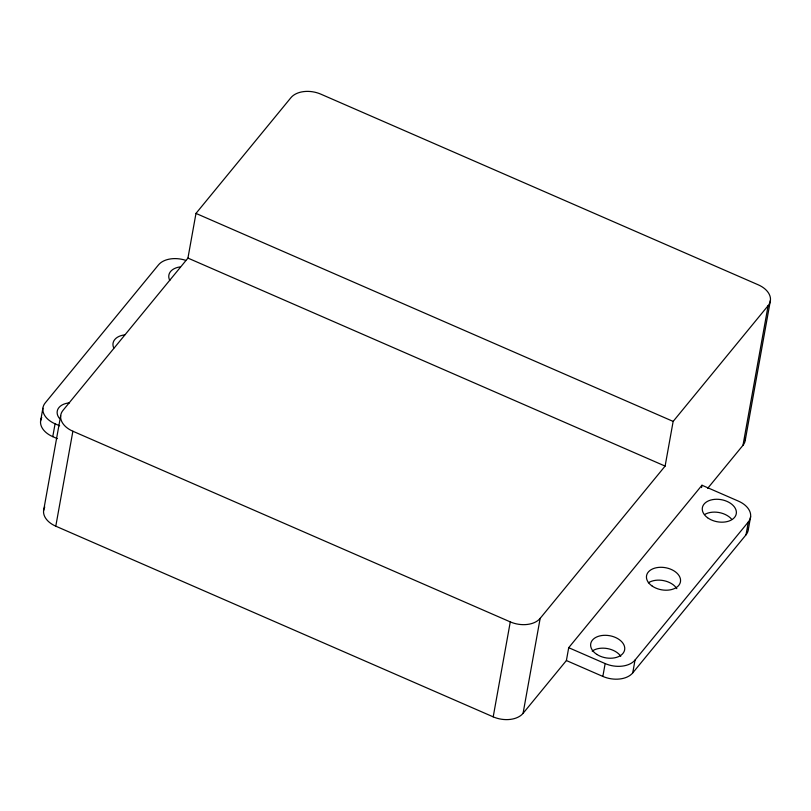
<?xml version="1.0" encoding="UTF-8"?>
<svg xmlns="http://www.w3.org/2000/svg" width="811" height="811" viewBox="0 0 811 811"><rect width="100%" height="100%" fill="white"/><g stroke="black" fill="none" stroke-linecap="round" stroke-linejoin="round"><path stroke-width="1.22" d="M40.57 421.132L42.882 408.278M57.328 438.639L52.766 436.653L55.077 423.808A22.455 14.649 10.2 0 1 45.193 402.955L158.49 264.883A22.455 14.649 10.2 0 1 185.689 260.341M43.591 510.656L60.673 415.708M566.392 660.539L602.847 676.425A22.455 14.649 10.2 0 0 632.722 672.907L746.008 534.834L748.32 521.98A22.455 14.649 10.2 0 0 738.436 501.137L701.981 485.242L568.704 647.695L566.392 660.539L523.075 713.335A22.455 14.649 10.2 0 1 493.2 716.853L55.787 526.187L72.878 431.239A22.455 14.649 10.2 0 1 62.984 410.386L187.939 258.091L195.978 213.415L290.946 97.665A22.455 14.649 10.2 0 1 320.821 94.147L758.234 284.813A22.455 14.649 10.2 0 1 768.118 305.666L742.988 445.3L707.699 488.313M493.2 716.853L510.281 621.895A22.455 14.649 10.2 0 0 540.156 618.377L665.111 466.092L673.15 421.406L768.118 305.666M523.075 713.335L540.156 618.377M602.847 676.425L605.158 663.58A22.455 14.649 10.2 0 0 635.033 660.063L748.32 521.98M632.722 672.907L635.033 660.063M701.566 487.583L701.981 485.242M745.299 439.978L770.43 300.344M748.32 529.512L750.631 516.658M195.978 213.415L673.15 421.406M187.939 258.091L665.111 466.092M72.878 431.239L510.281 621.895M55.077 423.808L59.639 425.795M568.704 647.695L605.158 663.58M745.329 438.041A22.455 14.649 10.2 0 1 742.988 445.3M55.787 526.187A22.455 14.649 10.2 0 1 44.767 507.007M704.678 514.488A17.213 11.222 10.2 0 1 731.583 519.162M748.35 527.576A22.455 14.649 10.2 0 1 746.008 534.834M592.192 651.091A17.213 11.222 10.2 0 1 620.76 656.271M648.394 582.795A17.213 11.222 10.2 0 1 676.83 588.654M59.558 418.547A17.213 11.222 10.2 0 1 69.513 402.844M52.766 436.653A22.455 14.649 10.2 0 1 41.746 417.472M169.813 280.474A17.213 11.222 10.2 0 1 179.9 266.941M113.783 348.041A17.213 11.222 10.2 0 1 124.732 334.882M652.226 586.1A17.213 11.222 10.2 0 0 680.236 582.683A17.213 11.222 10.2 0 0 658.066 567.457A17.213 11.222 10.2 0 0 652.226 586.1M707.537 517.712A17.213 11.222 10.2 0 0 735.901 515.097A17.213 11.222 10.2 0 0 714.532 499.363A17.213 11.222 10.2 0 0 707.537 517.712M596.886 654.436A17.213 11.222 10.2 0 0 624.531 650.321A17.213 11.222 10.2 0 0 601.671 635.55A17.213 11.222 10.2 0 0 596.886 654.436"/></g></svg>
